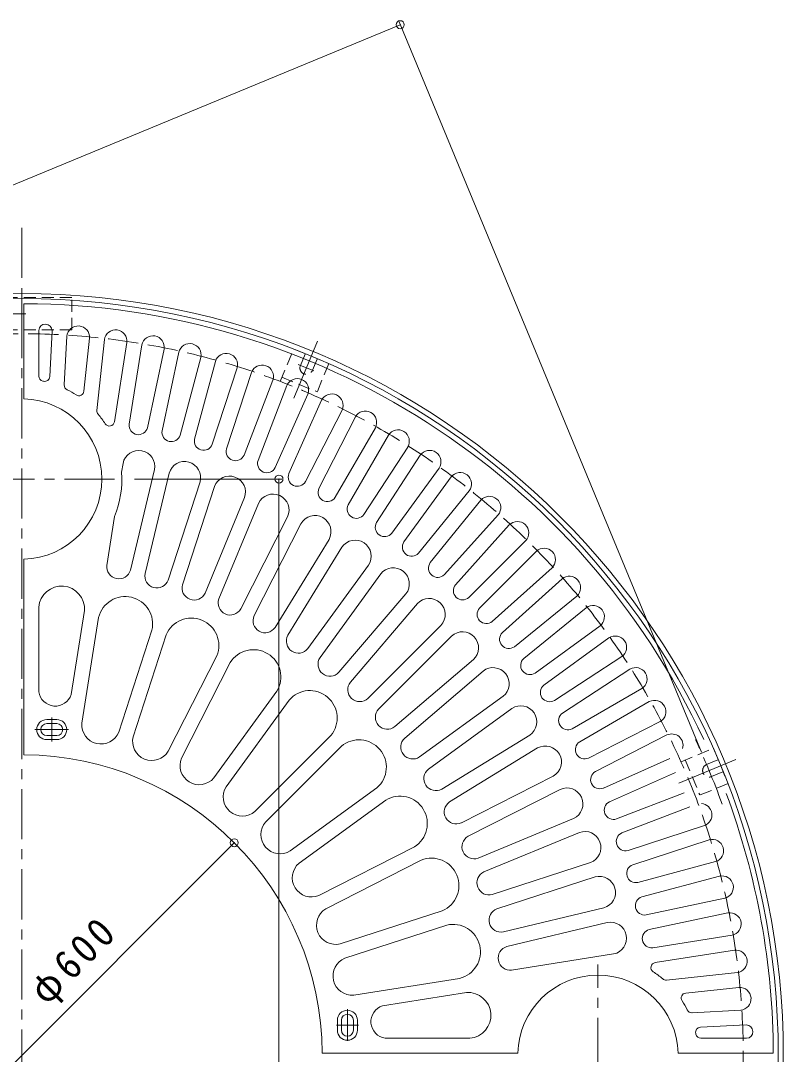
# Model space of a CAD drawing. Units: millimetres at full size, sheet at 1:10; details may follow other scales. Extents: x -1879 to 1866, y -1364 to 1359.
# Drawn here: x -882 to -121, y 327 to 1359 of the extents above; entities that cross this region are included whole.
import ezdxf

# ---------------------------------------------------------------- set-up
doc = ezdxf.new("R2010")
doc.units = ezdxf.units.MM
doc.header["$LTSCALE"] = 10
doc.header["$PDMODE"] = 32
doc.header["$PDSIZE"] = 8
for name, pattern in [('CHAIN1', [8, 5, -1, 1, -1]), ('CHAIN2', [12, 9, -1, 1, -1]), ('DASHED1', [1.8, 1.2, -0.6]), ('DASHED3', [4, 3, -1])]:
    doc.linetypes.add(name, pattern=pattern)
for name, color, linetype, lineweight in [('0-0_通り芯', 3, 'Continuous', 9), ('0-1_躯体', 2, 'DASHED1', 9), ('0-4_その他', 6, 'Continuous', 9)]:
    doc.layers.add(name, color=color, linetype=linetype, lineweight=lineweight)
doc.styles.add('ＭＳ ゴシック', font='')
doc.styles.get('ＭＳ ゴシック').set_extended_font_data('MS Gothic')

msp = doc.modelspace()

# ---------------------------------------------------------------- linework, layer by layer
at = {"layer": '0-0_通り芯'}
for p, q in [((-879.11, 1076.49), (-879.11, 981.47)), ((-864.11, 1049.71), (-864.11, 1004.17)), ((-850.74, 1049.36), (-853.13, 1003.69)), ((-836, 1043.96), (-838.55, 995.37)), ((-813.43, 1042.18), (-819.02, 989.08)), ((-798.52, 1040.61), (-805.95, 969.87)), ((-776.07, 1037.66), (-788.59, 958.62)), ((-761.26, 1035.31), (-773.8, 956.13)), ((-739, 1031.19), (-755.66, 952.77)), ((-724.32, 1028.07), (-740.99, 949.65)), ((-702.31, 1022.78), (-723.06, 945.34)), ((-687.82, 1018.9), (-708.57, 941.46)), ((-666.11, 1012.47), (-690.89, 936.22)), ((-651.85, 1007.83), (-676.62, 931.59)), ((-630.51, 1000.28), (-659.24, 925.43)), ((-616.5, 994.9), (-645.23, 920.06)), ((-595.59, 986.24), (-628.2, 913)), ((-581.89, 980.14), (-614.49, 906.9)), ((-561.45, 970.39), (-597.85, 898.96)), ((-548.09, 963.58), (-584.48, 892.15)), ((-528.19, 952.78), (-568.27, 883.35)), ((-515.2, 945.28), (-555.28, 875.85)), ((-495.9, 933.45), (-539.56, 866.21)), ((-483.32, 925.28), (-526.98, 858.05)), ((-779.97, 917.14), (-781.35, 908.42)), ((-748.53, 910.88), (-772.57, 810.74)), ((-464.66, 912.46), (-511.78, 847.6)), ((-733.94, 907.38), (-757.99, 807.23)), ((-703.09, 898.68), (-734.91, 800.73)), ((-452.52, 903.64), (-499.65, 838.78)), ((-688.82, 894.05), (-720.65, 796.09)), ((-434.56, 889.86), (-485.02, 827.56)), ((-658.74, 882.94), (-698.16, 787.8)), ((-644.88, 877.21), (-684.3, 782.05)), ((-422.91, 880.42), (-473.36, 818.12)), ((-788.37, 864.09), (-796.08, 815.41)), ((-615.77, 863.78), (-662.53, 772.02)), ((-602.4, 856.98), (-649.16, 765.2)), ((-405.69, 865.72), (-459.34, 806.14)), ((-394.54, 855.68), (-448.19, 796.1)), ((-574.43, 841.31), (-628.25, 753.5)), ((-378.12, 840.09), (-434.81, 783.41)), ((-561.64, 833.47), (-615.46, 745.65)), ((-367.52, 829.49), (-424.2, 772.8)), ((-879.11, 821.52), (-879.11, 626.49)), ((-534.99, 815.66), (-595.52, 732.34)), ((-522.85, 806.85), (-583.39, 723.52)), ((-351.93, 813.07), (-411.51, 759.42)), ((-341.9, 801.92), (-401.47, 748.28)), ((-497.68, 786.99), (-564.56, 708.68)), ((-327.19, 784.7), (-389.5, 734.25)), ((-864.11, 773.8), (-864.11, 689.2)), ((-486.27, 777.26), (-553.16, 698.94)), ((-818.43, 770.21), (-831.66, 686.65)), ((-804.31, 763.49), (-821.04, 657.87)), ((-317.75, 773.05), (-380.06, 722.6)), ((-462.73, 755.49), (-535.55, 682.67)), ((-303.97, 755.09), (-368.83, 707.97)), ((-751.16, 750.73), (-784.2, 649.02)), ((-736.89, 746.09), (-769.94, 644.39)), ((-452.12, 744.89), (-524.95, 672.06)), ((-295.15, 742.95), (-360.01, 695.83)), ((-686.4, 725.17), (-734.94, 629.89)), ((-282.33, 724.29), (-349.57, 680.63)), ((-673.03, 718.37), (-721.58, 623.09)), ((-430.36, 721.34), (-508.67, 654.46)), ((-274.16, 711.71), (-341.4, 668.05)), ((-420.61, 709.94), (-498.93, 643.05)), ((-262.33, 692.41), (-331.76, 652.33)), ((-626.43, 689.8), (-689.28, 603.29)), ((-614.29, 680.99), (-677.15, 594.48)), ((-400.77, 684.76), (-484.09, 624.22)), ((-391.95, 672.63), (-475.28, 612.08)), ((-254.83, 679.42), (-324.26, 639.34)), ((-846.11, 661.49), (-856.11, 661.49)), ((-846.11, 657.49), (-856.11, 657.49)), ((-244.03, 659.53), (-315.46, 623.13)), ((-846.11, 645.49), (-856.11, 645.49)), ((-846.11, 641.49), (-856.11, 641.49)), ((-572.73, 645.49), (-648.34, 569.87)), ((-374.14, 645.97), (-461.95, 592.16)), ((-237.22, 646.16), (-308.65, 609.76)), ((-562.12, 634.89), (-637.74, 559.27)), ((-366.3, 633.18), (-454.12, 579.36)), ((-234.36, 622.66), (-300.71, 593.12)), ((-228.62, 608.8), (-294.61, 579.42)), ((-350.64, 605.21), (-442.4, 558.45)), ((-526.62, 593.32), (-613.14, 530.47)), ((-343.82, 591.84), (-435.6, 545.08)), ((-220.11, 588.27), (-287.55, 562.38)), ((-517.8, 581.19), (-604.32, 518.33)), ((-214.37, 574.4), (-282.18, 548.37)), ((-330.41, 562.73), (-425.55, 523.31)), ((-324.66, 548.87), (-419.82, 509.45)), ((-199.78, 555.76), (-276.02, 530.99)), ((-195.14, 541.5), (-271.39, 516.72)), ((-489.25, 534.58), (-584.53, 486.03)), ((-482.43, 521.22), (-577.72, 472.67)), ((-313.57, 518.79), (-411.52, 486.96)), ((-188.71, 519.79), (-266.15, 499.04)), ((-308.93, 504.52), (-406.89, 472.7)), ((-184.83, 505.3), (-262.27, 484.55)), ((-179.55, 483.29), (-257.96, 466.62)), ((-461.52, 470.72), (-563.22, 437.67)), ((-300.23, 473.67), (-400.38, 449.63)), ((-176.43, 468.62), (-254.84, 451.95)), ((-456.88, 456.45), (-558.59, 423.41)), ((-296.73, 459.08), (-396.88, 435.04)), ((-172.3, 446.36), (-251.48, 433.81)), ((-290.48, 427.64), (-392.2, 411.53)), ((-169.95, 431.54), (-248.99, 419.02)), ((-444.13, 403.3), (-549.75, 386.58)), ((-167, 409.1), (-237.74, 401.66)), ((-165.43, 394.18), (-218.54, 388.59)), ((-437.41, 389.18), (-520.96, 375.95)), ((-163.66, 371.61), (-212.24, 369.06)), ((-566.12, 361.5), (-566.12, 351.5)), ((-562.12, 361.5), (-562.12, 351.5)), ((-550.12, 361.5), (-550.12, 351.5)), ((-546.12, 361.5), (-546.12, 351.5)), ((-158.25, 356.87), (-203.92, 354.48)), ((-433.81, 343.5), (-518.41, 343.5)), ((-157.9, 343.5), (-203.44, 343.5)), ((-386.09, 328.5), (-581.12, 328.5)), ((-131.12, 328.5), (-226.14, 328.5))]:
    msp.add_line(p, q, dxfattribs=at)
at = {"layer": '0-0_通り芯', "linetype": 'CHAIN1'}
for p, q in [((-788.41, 901.5), (-971.78, 901.5)), ((-851.11, 663.74), (-851.11, 639.73)), ((-834.33, 651.49), (-867.95, 651.49)), ((-306.11, 233.79), (-306.11, 417.16)), ((-556.12, 372.67), (-556.12, 341.11)), ((-545, 356.5), (-566.85, 356.5))]:
    msp.add_line(p, q, dxfattribs=at)
at = {"layer": '0-0_通り芯'}
for centre, radius, start, end in [((-881.11, 326.5), 750, 24.83265, 89.84721), ((-857.43, 1049.42), 6.69, 359.47221, 177.49879), ((-824.73, 1042.96), 11.32, 356.0386, 174.9588), ((-787.31, 1039.03), 11.32, 353.0386, 171.9588), ((-750.15, 1033.14), 11.32, 350.0386, 168.9588), ((-713.34, 1025.32), 11.32, 347.0386, 165.9588), ((-677, 1015.58), 11.32, 344.0386, 162.9588), ((-641.21, 1003.96), 11.32, 341.0386, 159.9588), ((-859.11, 1004.17), 5, 180, 257.90489), ((-858.13, 1003.95), 5, 257.35419, 357.00015), ((-606.09, 990.47), 11.32, 338.0386, 156.9588), ((-881.11, 901.5), 100, 77.35437, 77.90562), ((-833.56, 995.11), 5, 177.00008, 243.06804), ((-881.11, 901.5), 100, 57.03992, 63.06816), ((-881.11, 901.5), 80, 271.43251, 88.56749), ((-823.99, 989.6), 5, 237.04022, 353.99988), ((-571.71, 975.17), 11.32, 335.0386, 153.9588), ((-800.98, 969.35), 5, 173.99988, 220.25374), ((-881.11, 901.5), 100, 33.47116, 40.25371), ((-538.19, 958.09), 11.32, 332.0386, 150.9588), ((-793.53, 959.41), 5, 213.47099, 351.00018), ((-764.62, 955.03), 9.24, 173.18272, 345.81287), ((-731.89, 948.08), 9.24, 170.18272, 342.81287), ((-505.6, 939.27), 11.32, 329.0386, 147.9588), ((-699.56, 939.41), 9.24, 167.18272, 339.81287), ((-764.26, 913.96), 16.03, 348.93134, 168.55307), ((-667.73, 929.07), 9.24, 164.18272, 336.81287), ((-474.05, 918.78), 11.32, 326.0386, 144.9588), ((-718.53, 902.98), 16.03, 344.43134, 164.05307), ((-636.49, 917.08), 9.24, 161.18272, 333.81287), ((-881.11, 901.5), 100, 338.0329, 3.96724), ((-443.61, 896.66), 11.32, 323.0386, 141.9588), ((-673.8, 888.45), 16.03, 339.93134, 159.55307), ((-605.91, 903.47), 9.24, 158.18272, 330.81287), ((-576.1, 888.27), 9.24, 155.18272, 327.81287), ((-630.35, 870.45), 16.03, 335.43134, 155.05307), ((-414.37, 872.99), 11.32, 320.0386, 138.9588), ((-547.11, 871.54), 9.24, 152.18272, 324.81287), ((-588.44, 849.1), 16.03, 330.93134, 150.55307), ((-519.04, 853.31), 9.24, 149.18272, 321.81287), ((-386.41, 847.81), 11.32, 317.0386, 135.9588), ((-548.34, 824.52), 16.03, 326.43134, 146.05307), ((-491.97, 833.64), 9.24, 146.18272, 318.81287), ((-359.8, 821.2), 11.32, 314.0386, 132.9588), ((-784.15, 813.97), 12.02, 173.11531, 344.41191), ((-465.96, 812.58), 9.24, 143.18272, 315.81287), ((-746.2, 804.86), 12.02, 168.61531, 339.91191), ((-510.29, 796.88), 16.03, 321.93134, 141.55307), ((-334.63, 793.24), 11.32, 311.0386, 129.9588), ((-841.29, 771.81), 22.91, 355.99025, 175.01247), ((-709.09, 792.8), 12.02, 164.11531, 335.41191), ((-441.09, 790.19), 9.24, 140.18272, 312.81287), ((-777.77, 756.94), 27.33, 346.86299, 166.12669), ((-673.03, 777.86), 12.02, 159.61531, 330.91191), ((-474.53, 766.33), 16.03, 317.43134, 137.05307), ((-310.95, 764), 11.32, 308.0386, 126.9588), ((-638.26, 760.15), 12.02, 155.11531, 326.41191), ((-417.43, 766.52), 9.24, 137.18272, 309.81287), ((-711.71, 735.47), 27.33, 337.86299, 157.12669), ((-604.98, 739.76), 12.02, 150.61531, 321.91191), ((-441.28, 733.08), 16.03, 312.93134, 132.55307), ((-395.03, 741.65), 9.24, 134.18272, 306.81287), ((-288.83, 733.56), 11.32, 305.0386, 123.9588), ((-649.82, 703.94), 27.33, 328.86299, 148.12669), ((-573.41, 716.82), 12.02, 146.11531, 317.41191), ((-373.97, 715.64), 9.24, 131.18272, 303.81287), ((-410.73, 697.32), 16.03, 308.43134, 128.05307), ((-268.34, 702.01), 11.32, 302.0386, 120.9588), ((-543.74, 691.47), 12.02, 141.61531, 312.91191), ((-354.3, 688.57), 9.24, 128.18272, 300.81287), ((-847.6, 691.66), 16.7, 188.45663, 342.54399), ((-593.62, 663.11), 27.33, 319.86299, 139.12669), ((-249.53, 669.42), 11.32, 299.0386, 117.9588), ((-516.14, 663.88), 12.02, 137.11531, 308.41191), ((-383.09, 659.27), 16.03, 303.93134, 123.55307), ((-856.11, 651.49), 10, 90, 270), ((-846.11, 651.49), 10, 270, 90), ((-336.07, 660.5), 9.24, 125.18272, 297.81287), ((-856.11, 651.49), 6, 90, 270), ((-846.11, 651.49), 6, 270, 90), ((-801.94, 656.29), 19.16, 175.27588, 337.71568), ((-751.32, 639.84), 19.16, 166.27588, 328.71568), ((-544.51, 613.99), 27.33, 310.86299, 130.12669), ((-490.8, 634.2), 12.02, 132.61531, 303.91191), ((-232.44, 635.9), 11.32, 343.73514, 114.9588), ((-358.52, 619.17), 16.03, 299.43134, 119.05307), ((-319.34, 631.52), 9.24, 122.18272, 294.81287), ((-881.11, 326.5), 300, 0.38197, 89.61803), ((-703.9, 615.68), 19.16, 157.27588, 319.71568), ((-467.86, 602.63), 12.02, 128.11531, 299.41191), ((-304.15, 601.7), 9.24, 119.18272, 291.81287), ((-660.84, 584.4), 19.16, 148.27588, 310.71568), ((-337.16, 577.26), 16.03, 294.93134, 114.55307), ((-881.11, 326.5), 750, 0.15279, 20.39866), ((-503.68, 557.79), 27.33, 301.86299, 121.12669), ((-447.47, 569.35), 12.02, 123.61531, 294.91191), ((-290.53, 571.12), 9.24, 116.18272, 288.81287), ((-203.66, 566.4), 11.32, 290.0386, 85.78621), ((-623.21, 546.77), 19.16, 139.27588, 301.71568), ((-319.16, 533.81), 16.03, 290.43134, 110.05307), ((-278.54, 539.88), 9.24, 113.18272, 285.81287), ((-429.75, 534.58), 12.02, 119.11531, 290.41191), ((-192.03, 530.61), 11.32, 287.0386, 105.9588), ((-591.93, 503.71), 19.16, 130.27588, 292.71568), ((-472.14, 495.9), 27.33, 292.86299, 112.12669), ((-268.2, 508.05), 9.24, 110.18272, 282.81287), ((-414.81, 498.52), 12.02, 114.61531, 285.91191), ((-182.29, 494.27), 11.32, 284.0386, 102.9588), ((-304.63, 489.08), 16.03, 285.93134, 105.55307), ((-259.54, 475.72), 9.24, 107.18272, 279.81287), ((-567.77, 456.29), 19.16, 121.27588, 283.71568), ((-402.75, 461.41), 12.02, 110.11531, 281.41191), ((-174.47, 457.47), 11.32, 281.0386, 99.9588), ((-450.68, 429.84), 27.33, 283.86299, 103.12669), ((-293.65, 443.35), 16.03, 281.43134, 101.05307), ((-252.58, 442.99), 9.24, 104.18272, 276.81287), ((-393.64, 423.46), 12.02, 105.61531, 276.91191), ((-551.32, 405.67), 19.16, 112.27588, 274.71568), ((-168.58, 420.3), 11.32, 278.04126, 96.96146), ((-248.2, 414.08), 5, 98.99982, 236.52901), ((-306.11, 326.5), 80, 1.43251, 178.56749), ((-306.11, 326.5), 100, 49.74629, 56.52884), ((-238.27, 406.63), 5, 229.74626, 276.00012), ((-164.65, 382.88), 11.32, 275.0412, 93.9614), ((-435.8, 366.32), 22.91, 274.98753, 94.00975), ((-218.01, 383.62), 5, 96.00012, 212.95978), ((-556.12, 361.5), 10, 0, 180), ((-515.95, 360.02), 16.7, 107.45601, 261.54337), ((-306.11, 326.5), 100, 26.93184, 32.96008), ((-212.5, 374.05), 5, 206.93196, 272.99992), ((-556.12, 361.5), 6, 0, 180), ((-556.12, 351.5), 10, 180, 0), ((-556.12, 351.5), 6, 180, 0), ((-203.66, 349.48), 5, 92.99985, 192.64581), ((-158.19, 350.18), 6.69, 272.50121, 90.52779), ((-306.11, 326.5), 100, 12.09438, 12.64563), ((-203.44, 348.5), 5, 192.09511, 270)]:
    msp.add_arc(centre, radius, start, end, dxfattribs=at)
at = {"layer": '0-1_躯体', "linetype": 'CHAIN1'}
for p, q in [((-881.11, 1152.13), (-881.11, -486.34)), ((-876.95, 1066.5), (-918.11, 1066.5))]:
    msp.add_line(p, q, dxfattribs=at)
at = {"layer": '0-1_躯体', "linetype": 'Continuous'}
msp.add_line((-881.11, 1046.5), (-881.11, 1086.5), dxfattribs=at)
at = {"layer": '0-1_躯体'}
for p, q in [((-831.11, 1082.5), (-931.11, 1082.5)), ((-831.11, 1050.5), (-831.11, 1082.5)), ((-831.11, 1050.5), (-931.11, 1050.5)), ((-623.07, 998.93), (-609.67, 1031.27)), ((-602.98, 1014.96), (-598.19, 1026.51)), ((-590.97, 1009.99), (-586.18, 1021.54)), ((-621.48, 1003.15), (-586.38, 988.61)), ((-223.16, 619.51), (-190.83, 632.91)), ((-219.06, 621.37), (-204.52, 586.27)), ((-197.62, 616.64), (-186.07, 621.43)), ((-192.65, 604.63), (-181.1, 609.42))]:
    msp.add_line(p, q, dxfattribs=at)
at = {"layer": '0-1_躯体', "linetype": 'CHAIN2'}
for p, q in [((-585.92, 1039.15), (-609.49, 982.25)), ((-605.11, 1015.85), (-589.44, 1009.36)), ((-168.46, 621.69), (-225.36, 598.12))]:
    msp.add_line(p, q, dxfattribs=at)
at = {"layer": '0-1_躯体'}
for points in [[(-609.67, 1031.27), (-574.56, 1016.73), (-587.96, 984.39)], [(-190.83, 632.91), (-176.29, 597.8), (-208.62, 584.41)]]:
    msp.add_lwpolyline(points, dxfattribs=at)
at = {"layer": '0-1_躯体', "linetype": 'Continuous'}
for radius in [760, 755]:
    msp.add_circle((-881.11, 326.5), radius, dxfattribs=at)
at = {"layer": '0-1_躯体', "linetype": 'DASHED3'}
msp.add_circle((-881.11, 326.5), 720, dxfattribs=at)
at = {"layer": '0-1_躯体'}
for centre, start, end in [((-596.97, 1012.48), 157.5, 337.5), ((-195.13, 610.64), 112.5, 292.5)]:
    msp.add_arc(centre, 6.5, start, end, dxfattribs=at)
at = {"layer": '0-1_躯体', "linetype": 'CHAIN1'}
msp.add_arc((-881.11, 326.5), 742.5, 19.72292, 25.39968, dxfattribs=at)
at = {"layer": '0-4_その他', "color": 7}
for p, q in [((-1875.37, 786.6), (-503.41, 1354.88)), ((-504.56, 1357.65), (-202.79, 629.12)), ((-621.37, 901.5), (-768.41, 901.5)), ((-624.37, -248.5), (-624.37, 901.5)), ((-668.98, 538.63), (-1093.25, 114.36))]:
    msp.add_line(p, q, dxfattribs=at)
for p in [(-503.41, 1354.88), (-624.37, 901.5), (-668.98, 538.63)]:
    msp.add_point(p, dxfattribs=at)

# ---------------------------------------------------------------- texts
at = {"layer": '0-4_その他', "color": 2, "insert": (-850.65, 369.54), "char_height": 29.33, "attachment_point": 7, "rotation": 45, "style": 'ＭＳ ゴシック'}
msp.add_mtext('\\T1.21;\\W0.95;φ600', dxfattribs=at)

doc.saveas('drawing.dxf')
